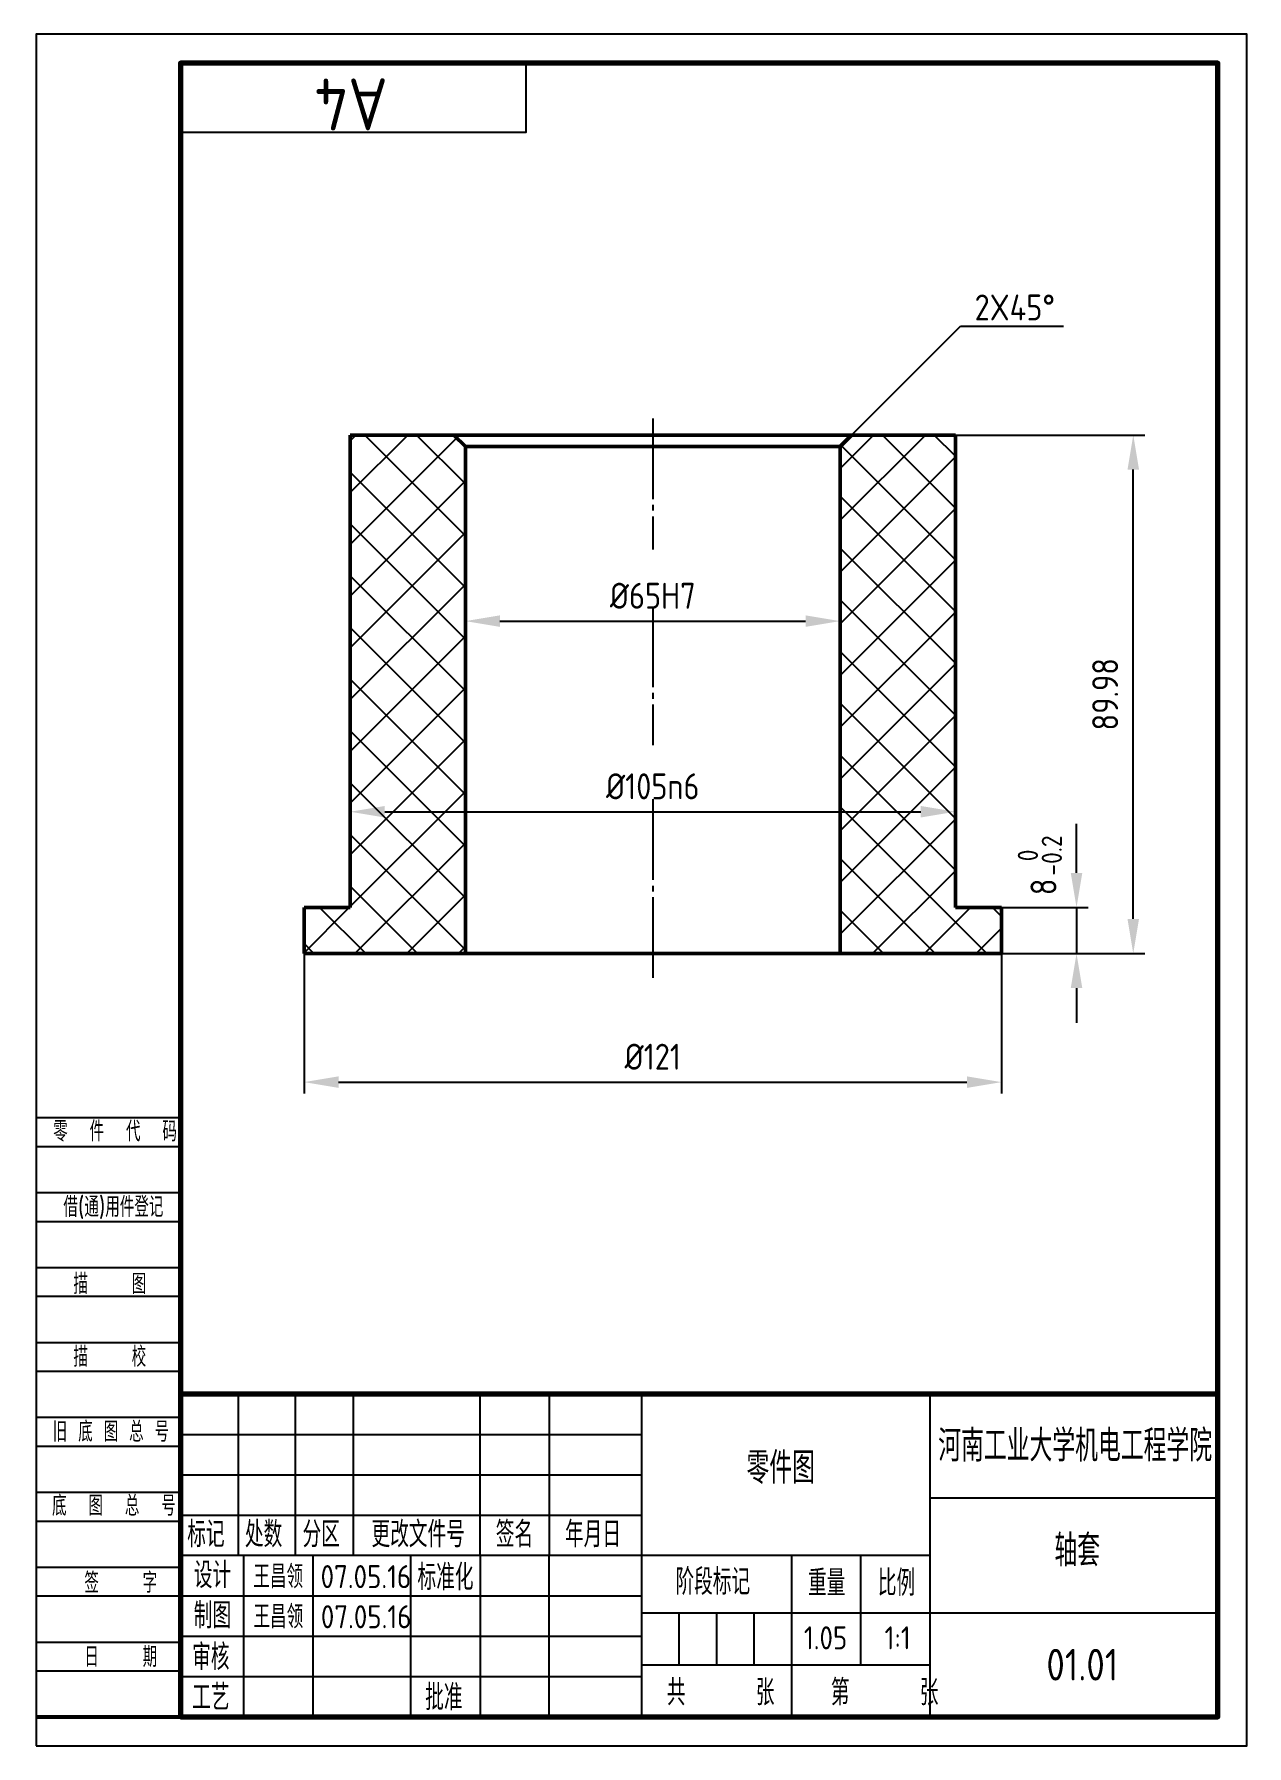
# Model space of a CAD drawing. Extents: x 0 to 210, y 0 to 297.
import ezdxf
from ezdxf.enums import TextEntityAlignment as Align

# ---------------------------------------------------------------- set-up
doc = ezdxf.new("R2010")
doc.units = 0
doc.linetypes.add('C2', pattern=[17, 14, -1, 1, -1])
doc.layers.get('0').update_dxf_attribs({"linetype": 'CONTINUOUS', "lineweight": 50})
for name, color, linetype in [('CENTER', 4, 'C2'), ('DIM', 3, 'CONTINUOUS'), ('PMX', 6, 'CONTINUOUS'), ('W_标题栏_文字', 6, 'CONTINUOUS'), ('W_标题栏_线框', 7, 'CONTINUOUS'), ('图框_标题栏文字', 6, 'CONTINUOUS')]:
    doc.layers.add(name, color=color, linetype=linetype)
doc.layers.add('图框_外框线', color=7, linetype='CONTINUOUS', lineweight=70)
doc.styles.add('工程字', font='gbenor.shx', dxfattribs={"bigfont": 'gbcbig.shx'})
pattern_1 = [(135, (-6.6447, 12.6794), (-4.49013, -4.49013), []), (225, (-6.6447, 12.6794), (4.49013, -4.49013), [])]

msp = doc.modelspace()

# ---------------------------------------------------------------- hatches: boundary and pattern name
at = {"layer": 'PMX'}
h = msp.add_hatch(dxfattribs=at)
h.set_pattern_fill('ANSI37', color=31, scale=2, angle=90, style=0)
h.set_pattern_definition(pattern_1)
h.paths.add_polyline_path([(74.45, 227.45), (54.45, 227.45), (54.45, 145.47), (46.45, 145.47), (46.45, 137.47), (74.45, 137.47)])
h = msp.add_hatch(dxfattribs=at)
h.set_pattern_fill('ANSI37', color=31, scale=2, angle=90, style=0)
h.set_pattern_definition(pattern_1)
h.paths.add_polyline_path([(139.45, 137.47), (167.45, 137.47), (167.45, 145.47), (159.45, 145.47), (159.45, 227.45), (139.45, 227.45)])

# ---------------------------------------------------------------- linework, layer by layer
for p, q in [((54.45, 227.45), (54.45, 145.47)), ((159.45, 227.45), (54.45, 227.45)), ((72.45, 227.45), (74.45, 225.45)), ((139.45, 225.45), (141.45, 227.45)), ((159.45, 227.45), (159.45, 145.47)), ((74.45, 225.45), (74.45, 137.47)), ((139.45, 225.45), (74.45, 225.45)), ((139.45, 225.45), (139.45, 137.47)), ((54.45, 145.47), (46.45, 145.47)), ((46.45, 145.47), (46.45, 137.47)), ((159.45, 145.47), (167.45, 145.47)), ((167.45, 145.47), (167.45, 137.47)), ((167.45, 137.47), (46.45, 137.47))]:
    msp.add_line(p, q)
at = {"layer": 'CENTER'}
for p, q in [((106.95, 230.33), (106.95, 207.6)), ((106.95, 197.7), (106.95, 173.64)), ((106.95, 164.25), (106.95, 132.67))]:
    msp.add_line(p, q, dxfattribs=at)
at = {"layer": 'DIM'}
for p, q in [((141.45, 227.45), (160.34, 246.34)), ((160.34, 246.34), (178.18, 246.34)), ((105, 61), (105, 5)), ((155, 61), (155, 5)), ((155, 33), (25, 33))]:
    msp.add_line(p, q, dxfattribs=at)
at = {"layer": 'DIM', "color": 3}
for p, q in [((159.45, 227.45), (192.31, 227.45)), ((190.31, 143.47), (190.31, 221.45)), ((74.45, 193.21), (74.45, 197.16)), ((139.45, 191.91), (139.45, 197.16)), ((80.45, 195.16), (133.45, 195.16)), ((54.45, 162.08), (54.45, 164.08)), ((159.45, 162.08), (159.45, 164.08)), ((60.45, 162.08), (153.45, 162.08)), ((180.47, 151.47), (180.47, 159.97)), ((167.45, 145.47), (182.47, 145.47)), ((180.47, 145.47), (180.47, 137.47)), ((46.45, 137.47), (46.45, 113.16)), ((167.45, 137.47), (192.31, 137.47)), ((167.45, 137.47), (182.47, 137.47)), ((167.45, 137.47), (167.45, 113.16)), ((180.47, 131.47), (180.47, 125.47)), ((52.45, 115.16), (161.45, 115.16))]:
    msp.add_line(p, q, dxfattribs=at)
for points in [[(189.31, 221.45), (191.31, 221.45), (190.31, 227.45)], [(80.45, 196.16), (80.45, 194.16), (74.45, 195.16)], [(133.45, 196.16), (133.45, 194.16), (139.45, 195.16)], [(60.45, 163.08), (60.45, 161.08), (54.45, 162.08)], [(153.45, 163.08), (153.45, 161.08), (159.45, 162.08)], [(179.47, 151.47), (181.47, 151.47), (180.47, 145.47)], [(189.31, 143.47), (191.31, 143.47), (190.31, 137.47)], [(179.47, 131.47), (181.47, 131.47), (180.47, 137.47)], [(52.45, 116.16), (52.45, 114.16), (46.45, 115.16)], [(161.45, 116.16), (161.45, 114.16), (167.45, 115.16)]]:
    msp.add_solid(points, dxfattribs=at)
at = {"layer": 'PMX'}
msp.add_lwpolyline([(0, 0), (210, 0), (210, 297), (0, 297)], close=True, dxfattribs=at)
at = {"layer": 'W_标题栏_文字'}
for p, q in [((0, 109), (25, 109)), ((0, 104), (25, 104)), ((0, 96), (25, 96)), ((0, 91), (25, 91)), ((0, 83), (25, 83)), ((0, 78), (25, 78)), ((0, 70), (25, 70)), ((0, 65), (25, 65)), ((0, 57), (25, 57)), ((0, 52), (25, 52)), ((0, 44), (25, 44)), ((0, 39), (25, 39)), ((0, 31), (25, 31)), ((0, 26), (25, 26)), ((0, 18), (25, 18)), ((0, 13), (25, 13))]:
    msp.add_line(p, q, dxfattribs=at)
msp.add_lwpolyline([(25, 280), (85, 280), (85, 292)], dxfattribs=at)
at = {"layer": 'W_标题栏_文字', "const_width": 0.7}
msp.add_lwpolyline([(0, 5), (25, 5)], dxfattribs=at)
at = {"layer": 'W_标题栏_线框', "color": 3}
for p, q in [((35, 61), (35, 33)), ((45, 33), (45, 61)), ((55, 61), (55, 33)), ((77, 33), (77, 61)), ((89, 61), (89, 33)), ((25, 54), (105, 54)), ((25, 47), (105, 47)), ((155, 43), (205, 43)), ((25, 40), (105, 40)), ((36, 5), (36, 33)), ((48, 33), (48, 5)), ((65, 5), (65, 33)), ((77, 33), (77, 5)), ((89, 5), (89, 33)), ((131, 33), (131, 5.28)), ((143, 33), (143, 14)), ((25, 26), (105, 26)), ((205, 23), (105, 23)), ((111.5, 23), (111.5, 14)), ((118, 23), (118, 14)), ((124.5, 23), (124.5, 14)), ((25, 19), (105, 19)), ((25, 12), (105, 12)), ((155, 14), (105, 14))]:
    msp.add_line(p, q, dxfattribs=at)
at = {"layer": '图框_外框线', "lineweight": 70}
msp.add_line((205, 61), (25, 61), dxfattribs=at)
at = {"layer": '图框_外框线'}
msp.add_lwpolyline([(25, 5), (205, 5), (205, 292), (25, 292)], close=True, dxfattribs=at)

# ---------------------------------------------------------------- texts
at = {"layer": 'DIM', "color": 6, "style": '工程字'}
msp.add_text('2X45%%d', height=4.5, dxfattribs=at).set_placement((162.79, 247.34))
for s, p in [('-0.2', (177.93, 150.99)), ('0', (173.78, 153.48))]:
    msp.add_text(s, height=3.5, rotation=90, dxfattribs=at).set_placement(p)
at = {"layer": 'DIM', "color": 6, "char_height": 4.5, "attachment_point": 5, "style": '工程字'}
for s, insert in [('\\A1;%%C65H7', (106.95, 199.56)), ('\\A1;%%C105n6', (106.95, 166.49)), ('\\A1;%%C121', (106.95, 119.57))]:
    msp.add_mtext(s, dxfattribs=dict(at, insert=insert))
at = {"layer": 'DIM', "color": 6, "char_height": 4.5, "attachment_point": 5, "rotation": 90, "style": '工程字'}
for s, insert in [('\\A1;89.98', (185.44, 182.46)), ('\\A1;8', (174.74, 149.04))]:
    msp.add_mtext(s, dxfattribs=dict(at, insert=insert))
at = {"layer": 'W_标题栏_文字', "style": '工程字'}
for s, height, p in [('零  件  代  码', 3.5, (2.94, 104.87)), ('借(通)用件登记', 3.5, (4.71, 91.76)), ('旧 底 图 总 号', 3.5, (2.86, 52.75)), ('河南工业大学机电工程学院', 5.5, (156.47, 49.32)), ('底  图  总  号', 3.5, (2.74, 39.91)), ('轴套', 5.5, (176.63, 31.13)), ('01.01', 5.5, (175.23, 11.32))]:
    msp.add_text(s, height=height, dxfattribs=at).set_placement(p)
for s, p in [('描    图', (12.76, 80.32)), ('描    校', (12.76, 67.7)), ('  签    字', (12.76, 28.49)), ('  日    期', (12.76, 15.57))]:
    msp.add_text(s, height=3.5, dxfattribs=at).set_placement(p, align=Align.MIDDLE)
for s, height, p in [('零件图', 5.5, (129.15, 45.47)), ('1.05', 4, (136.93, 16.73)), ('1:1', 4, (149.43, 16.73))]:
    msp.add_text(s, height=height, dxfattribs=at).set_placement(p, align=Align.CENTER)
at = {"layer": 'W_标题栏_线框', "insert": (54.67, 284.84), "char_height": 9, "width": 60, "attachment_point": 5, "rotation": 180, "style": '工程字'}
msp.add_mtext('{\\C3;A4}', dxfattribs=at)
at = {"layer": '图框_标题栏文字', "style": '工程字'}
for s, height, p in [('标记', 4.5, (26.2, 34.44)), ('处数', 4.5, (36.2, 34.44)), ('分区', 4.5, (46.2, 34.44)), ('更改文件号', 4.5, (58.16, 34.44)), ('签名', 4.5, (79.72, 34.44)), ('年月日', 4.5, (91.72, 34.44)), ('设计', 4.5, (27.33, 27.35)), ('07.05.16', 4, (49.33, 27.35)), ('标准化', 4.5, (66.14, 27)), ('阶段标记', 4.5, (110.89, 26.2)), ('重量', 4.5, (133.89, 26)), ('比例', 4.5, (146, 26)), ('制图', 4.5, (27.33, 20.35)), ('07.05.16', 4, (49.37, 20.39)), ('审核', 4.5, (27.05, 13.15)), ('共     张    第     张', 4.5, (109.4, 7)), ('工艺', 4.5, (27.05, 6.15)), ('批准', 4.5, (67.47, 6.15))]:
    msp.add_text(s, height=height, dxfattribs=at).set_placement(p)
for p in [(41.97, 27.35), (42, 20.39)]:
    msp.add_text('王昌领', height=4, dxfattribs=at).set_placement(p, align=Align.CENTER)

doc.saveas('drawing.dxf')
